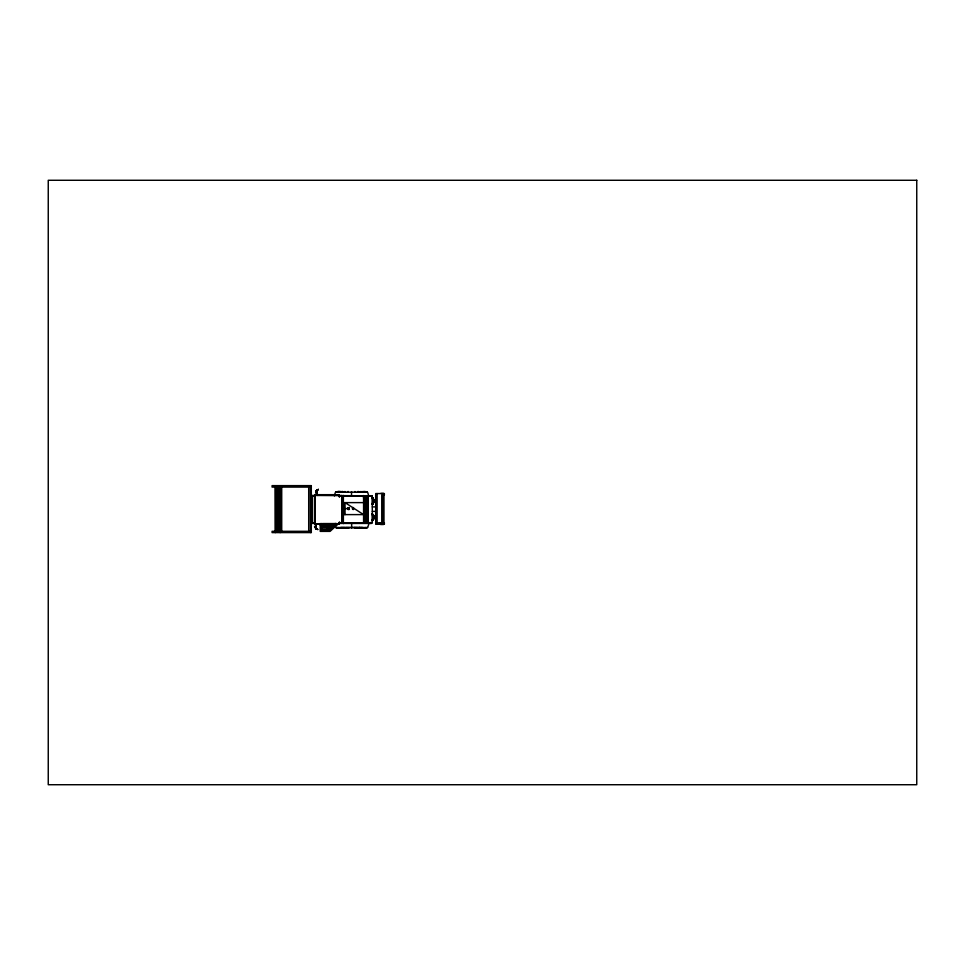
<?xml version="1.0" encoding="UTF-8"?>
<svg xmlns="http://www.w3.org/2000/svg" width="965" height="965" viewBox="0 0 965 965"><rect width="100%" height="100%" fill="white"/><g stroke="black" fill="none" stroke-linecap="round" stroke-linejoin="round"><path stroke-width="1.45" d="M339.378 495.431L339.282 496.866L339.125 494.683M363.588 498.181L363.576 495.54M343.383 522.62L339.366 523.006M353.419 509.339C352.334 510.268 352.346 506.782 353.419 507.59L353.419 509.52M335.362 524.731L329.186 530.919L321.526 530.919L321.598 525.213M353.419 508.989C352.116 510.606 352.153 506.384 353.419 508.036M321.598 523.44L321.598 524.912L335.338 524.912L335.289 523.44L335.289 525.213M367.363 496.191L366.447 522.632L366.447 495.913L365.506 495.913L364.553 522.632L364.553 495.986M363.576 523.332L363.588 495.986M341.091 522.728L341.031 523.03M371.236 522.632L370.62 523.44M372.261 514.803L372.333 513.899L372.526 516.034A31.278 31.278 0 0 1 372.526 518.567L372.333 520.69L372.261 519.797M343.383 495.986L372.249 495.708L372.321 522.74L371.537 523.44L339.185 523.44M372.442 519.785L372.333 520.69A4.487 4.487 0 0 0 372.333 513.899L372.442 514.815M349.354 509.122C347.135 511.257 347.135 505.974 349.354 508.109M348.051 508.507C349.825 509.858 349.825 509.858 348.039 508.507C349.439 507.095 350.307 507.349 348.076 508.241M316.604 490.944L317.063 490.172L317.063 494.888M312.527 522.801L312.527 496.058M333.42 526.999L334.819 523.44L335.072 525.442L333.42 526.999L321.526 526.999M316.11 491.064L316.737 490.172L316.568 494.888L316.737 490.172L316.11 491.064L317.063 490.172M315.808 492.753L318.366 489.315M372.478 504.019L372.635 503.839A4.704 4.704 0 0 0 372.635 498.157L372.333 497.602A4.343 4.343 0 0 1 372.333 504.393L372.55 502.258A27.37 27.37 0 0 0 372.55 499.725L372.333 497.602A4.849 4.849 0 0 1 372.333 504.393L372.418 503.392L372.333 504.393A4.487 4.487 0 0 0 372.333 497.602L372.394 498.543M372.406 504.213L372.731 503.887A4.415 4.415 0 0 0 372.731 498.097L372.406 497.783M315.519 523.935C315.241 525.503 315.676 530.69 316.448 528.193M317.738 529.532L314.494 526.806L317.787 529.58M336.749 523.44L336.749 525.213L330.09 531.377L320.223 531.377L320.223 523.44M372.502 503.995L372.683 503.839A4.174 4.174 0 0 0 372.683 498.157L372.502 497.988M372.43 520.485L372.78 520.207A3.824 3.824 0 0 0 372.719 514.466L372.635 514.478A4.294 4.294 0 0 1 372.635 520.111L372.719 520.123M315.893 528.736L315.519 528.639M364.553 522.74L365.506 522.632L365.506 495.986M311.309 487.096L272.082 487.096L272.082 485.636L311.297 485.636L311.309 532.596L272.082 532.596L272.082 531.305L311.309 531.305M275.737 488.929L279.753 488.929M275.737 490.28L279.753 490.28M275.737 491.631L279.753 491.631M334.421 495.938A13.196 13.196 0 0 1 335.579 492.174L367.472 492.174A13.196 13.196 0 0 1 368.63 495.938M275.737 492.982L279.753 492.982M380.837 493.392L383.563 493.392M275.737 494.333L279.753 494.333M316.532 494.888L317.461 494.888M372.309 495.841L311.852 495.431L311.852 523.44L315.483 523.44M340.79 495.491L342.105 495.564M275.737 495.684L279.753 495.684M339.366 495.901L342.153 495.901L342.153 523.006L372.297 522.632M315.036 496.058L311.984 496.058L311.984 522.801L315.036 522.801M339.125 496.155L341.912 496.155L341.936 522.62L339.125 522.753M275.737 497.035L279.753 497.035M275.737 498.386L279.753 498.386M275.737 499.737L279.753 499.737M275.737 501.088L279.753 501.088M275.737 502.451L279.753 502.451M363.588 502.62L343.383 502.62L345.036 514.61L345.036 502.62L363.588 514.61L343.383 514.61M275.737 503.802L279.753 503.802M275.737 505.153L279.753 505.153M275.737 506.504L279.753 506.504M372.333 506.902L375.711 506.902M275.737 507.855L279.753 507.855M352.72 507.831L353.419 507.831M352.72 508.266L353.419 508.266M343.383 508.615L347.557 508.615M352.683 508.507L353.419 508.507M352.72 508.76L353.419 508.76M275.737 509.206L279.753 509.206M352.72 509.182L353.419 509.182M275.737 510.557L279.753 510.557M372.333 511.39L375.711 511.39M275.737 511.908L279.753 511.908L279.753 487.578L275.737 487.578L275.701 531.305M275.737 513.259L279.753 513.259L279.753 514.61L275.737 514.61M275.737 515.961L279.753 515.961L279.753 517.312L275.737 517.312M275.737 518.663L279.753 518.663L279.753 520.014L275.737 520.014M275.737 521.365L279.753 521.365L279.753 522.716L275.737 522.716M375.723 522.801L384.372 522.801L384.372 524.272L375.723 524.272L375.711 493.561L384.372 493.561L384.372 495.033L381.754 495.033L381.754 522.801M322.431 523.561L333.902 523.561M275.737 524.067L279.753 524.067L279.753 525.418L275.737 525.418M380.536 524.514L383.563 524.514M320.223 525.213L336.749 525.213M321.562 525.442L335.072 525.442M275.737 526.769L279.753 526.769L279.753 528.12L275.737 528.12M321.526 527.409L332.985 527.409M335.301 526.625A13.196 13.196 0 0 0 335.699 527.529L367.581 527.529A13.196 13.196 0 0 0 368.859 522.777M321.526 529.146L331.104 529.146L327.509 527.192M275.737 529.471L279.753 529.471L279.753 530.822L275.737 530.822M321.526 529.568L330.657 529.568M316.134 528.506L315.519 528.253L316.158 529.001M318.329 489.364L315.844 492.705M316.339 490.751L316.954 491.209M327.002 528.929L329.186 530.919M335.289 523.44L335.338 524.912M383.974 495.033L383.974 522.801M383.165 522.801L383.165 524.272M383.021 493.561L383.021 524.272M379.872 522.801L379.872 524.272M377.134 493.561L377.134 524.272M376.555 522.801L376.555 524.272M368.232 522.632L368.232 495.986L367.363 495.913L367.363 522.632M361.779 527.771L361.779 527.529A6.743 6.514 -90 0 0 367.038 527.529M360.741 527.771L360.741 527.529A6.743 5.838 -90 0 0 365.445 527.529M359.064 527.771L359.064 527.529A6.743 4.777 -90 0 0 362.912 527.529M356.893 527.529A6.743 3.377 90 0 0 359.619 527.529A6.743 3.377 -90 0 1 356.893 527.529L356.893 527.771M354.36 527.529A6.743 1.749 90 0 0 355.771 527.529A6.743 1.749 -90 0 1 354.36 527.529L354.36 527.771M351.646 522.777L351.646 528.084M351.525 491.619L351.525 495.938M348.92 527.771L348.92 527.529A6.743 1.749 -90 0 1 347.509 527.529M346.387 527.771L346.387 527.529A6.743 3.377 -90 0 1 343.673 527.529M344.216 527.771L344.216 527.529A6.743 4.777 -90 0 1 340.368 527.529M343.383 495.431L343.383 523.573M342.551 527.771L342.551 527.529A6.743 5.838 -90 0 1 337.834 527.529M341.501 527.771L341.501 527.529A6.743 6.514 -90 0 1 336.242 527.529M339.656 495.443L339.656 496.408M339.656 522.475L339.656 523.416M339.415 496.866L339.366 494.683L314.88 494.683L314.88 524.007L339.366 524.007L339.415 521.993L339.125 524.007L315.133 523.935L315.133 494.683M317.666 494.683L317.666 495.431M310.621 485.636L310.73 532.596M310.368 487.096L310.368 531.305M308.704 487.096L308.704 531.305M281.72 487.096L281.72 531.305M280.188 485.636L280.188 532.596M276.316 488.58L276.316 531.305M276.087 488.58L276.087 531.305M275.881 488.58L275.881 531.305M275.411 487.096L275.544 531.305M275.302 485.636L275.302 532.596M367.581 527.529A6.743 6.743 0 0 1 362.14 527.529L341.14 527.529A6.743 6.743 0 0 1 335.699 527.529M343.552 492.174A6.743 3.377 -90 0 1 345.386 491.668M347.4 492.174A6.743 1.749 90 0 1 348.353 491.668A6.743 1.749 -90 0 0 347.87 491.668M362.177 491.668A6.743 5.838 90 0 1 365.337 492.174M363.407 491.668A6.743 6.514 -90 0 1 366.929 492.174M359.499 492.174A6.743 3.377 -90 0 0 357.677 491.668A6.743 3.377 90 0 1 358.606 491.668M360.222 491.668A6.743 4.777 -90 0 1 362.804 492.174M340.102 491.752A6.743 6.514 90 0 0 336.122 492.174A6.743 6.514 -90 0 1 339.656 491.668M354.71 491.668A6.743 1.749 90 0 1 355.651 492.174M338.1 492.005A6.743 5.838 90 0 0 337.714 492.174A6.743 5.838 -90 0 1 340.886 491.668A6.743 5.838 90 0 0 339.27 491.668A6.743 6.743 0 0 0 335.579 492.174M363.817 491.668A6.743 6.743 0 0 1 367.472 492.174M341.526 491.668A6.743 4.777 -90 0 1 342.84 491.668A6.743 4.777 90 0 0 340.259 492.174M372.249 513.838A4.101 4.101 0 0 1 372.249 520.75M316.013 523.935L315.857 528.639L316.013 523.935M916.75 180.274L48.25 180.274L48.25 784.726L916.75 784.726L916.75 180.274"/></g></svg>
